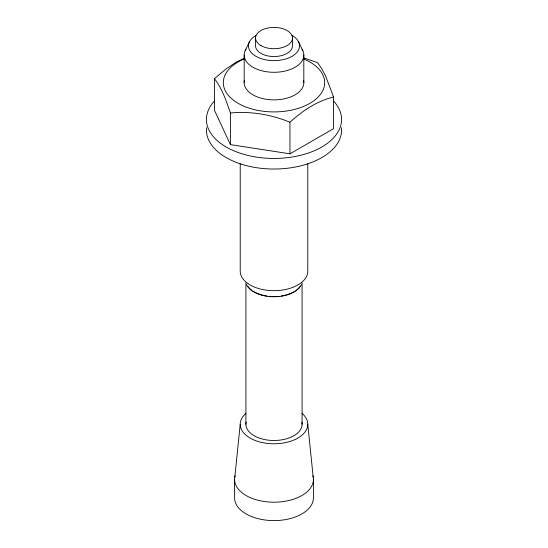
<?xml version="1.0" encoding="UTF-8"?>
<svg xmlns="http://www.w3.org/2000/svg" width="548" height="548" viewBox="0 0 548 548"><rect width="100%" height="100%" fill="white"/><g stroke="black" fill="none" stroke-linecap="round" stroke-linejoin="round"><path stroke-width="0.82" d="M307.784 424.275L313.415 479.452L313.415 497.844A39.415 22.756 0 0 1 274 520.6A39.415 22.756 0 0 1 234.585 497.844L234.585 479.452L240.216 424.275M245.196 50.615L249.313 42.052M303.236 57.732L317.6 62.657L321.875 68.87L325.581 75.96L333.561 97.044L333.561 128.65L289.961 153.824L230.4 144.61L214.439 110.223L214.439 78.617L226.125 68.87L236.243 62.136L244.915 57.889M289.961 153.824L289.961 122.218C302.455 110.799 316.888 101.017 333.561 97.044M214.439 78.617C222.241 88.749 226.297 101.058 230.4 113.004C250.696 111.018 271.123 114.553 289.961 122.218M298.687 42.052L302.804 50.615M307.784 163.763L307.784 271.171A33.784 19.509 0 0 1 274 290.673A33.784 19.509 0 0 1 240.216 271.171L240.216 163.763M303.818 55.067L303.818 82.659M302.085 282.919L302.085 424.275M292.461 38.059L292.461 45.874A18.461 10.659 0 0 1 274 56.533A18.461 10.659 0 0 1 255.539 45.874L255.539 38.059M245.915 282.919L245.915 424.275M244.182 55.067L244.182 82.659M230.4 113.004L230.4 144.61M313.415 479.452A39.415 22.756 0 0 1 274 502.208A39.415 22.756 0 0 1 234.585 479.452M234.77 477.226A39.415 22.756 0 0 1 235.113 475.739M312.887 475.739A39.415 22.756 0 0 1 313.23 477.226M302.099 413.445A33.784 19.509 0 0 1 296.276 438.941A33.784 19.509 0 0 1 251.724 438.941A33.784 19.509 0 0 1 245.901 413.445M299.948 286.57A28.085 16.214 0 0 1 296.598 289.988M295.283 290.94A28.085 16.214 0 0 1 288.043 294.406M287.337 294.632A28.085 16.214 0 0 1 281.268 296.023M278.884 296.331A28.085 16.214 0 0 1 269.116 296.331M266.732 296.023A28.085 16.214 0 0 1 260.663 294.632M259.958 294.406A28.085 16.214 0 0 1 252.717 290.94M251.402 289.988A28.085 16.214 0 0 1 248.052 286.57M301.845 422.159A28.085 16.214 0 0 1 274 440.489A28.085 16.214 0 0 1 246.155 422.159M303.565 80.412A29.818 17.214 0 0 1 274 99.873A29.818 17.214 0 0 1 244.435 80.412M302.023 49.183A29.818 17.214 0 0 1 274 72.288A29.818 17.214 0 0 1 245.977 49.183M292.07 35.442A25.557 14.755 0 0 1 292.07 56.307A25.557 14.755 0 0 1 255.93 56.307A25.557 14.755 0 0 1 255.93 35.442M341.452 127.67A67.575 39.011 0 0 1 274 169.031A67.575 39.011 0 0 1 206.548 127.67M333.732 101.202A67.575 39.011 0 0 1 274 158.454A67.575 39.011 0 0 1 214.268 101.202M303.318 58.787A50.683 29.263 0 0 1 311.791 102.154A50.683 29.263 0 0 1 236.209 102.154A50.683 29.263 0 0 1 244.682 58.787M301.434 284.611A28.4 16.399 0 0 1 274 296.763A28.4 16.399 0 0 1 246.566 284.611M260.951 45.594A18.461 10.659 0 0 0 291.831 40.812A18.461 10.659 0 0 0 269.226 27.763A18.461 10.659 0 0 0 260.951 45.594"/></g></svg>
